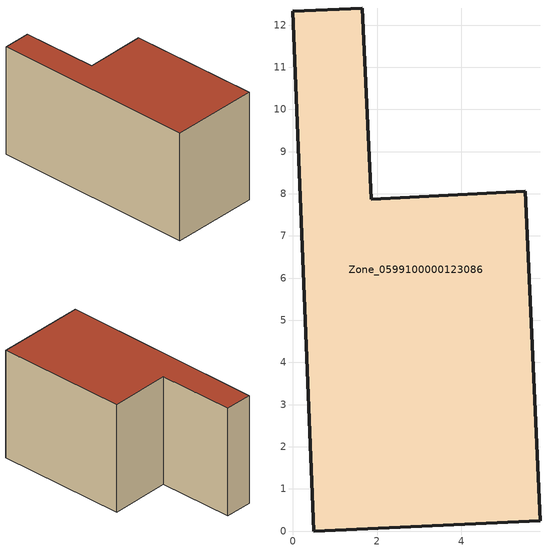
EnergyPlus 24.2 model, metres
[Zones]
Zone_0599100000123086
 floor ground (C_G): 0.5,0 0,12.33 1.65,12.41 1.86,7.88 5.51,8.06 5.87,0.25 z0
 wall outside (C_F): 1.86,7.88 1.65,12.41 0,12.33 0.5,0 5.87,0.25 5.51,8.06 1.86,7.88 z0:6.66
 roof outside (C_R): 5.87,0.25 5.51,8.06 1.86,7.88 1.65,12.41 0,12.33 0.5,0 z6.66
[BUILDING]
Pand.0599100000123086: North Axis=0; Terrain=City; Loads Convergence Tolerance Value=0.04; Temperature Convergence Tolerance Value=0.4; Solar Distribution=FullExterior; Maximum Number of Warmup Days=25; Minimum Number of Warmup Days=1
[Site:Location]
Rotterdam.The.Hague.AP_ZH_NLD Design_Conditions: Latitude=51.96; Longitude=4.45; Time Zone=1; Elevation=-4.5
[SITE:GROUNDTEMPERATURE:BUILDINGSURFACE]
18, 18, 18, 18, 18, 18, 18, 18, 18, 18, 18, 18
[MATERIAL] Thermal Absorptance=0.9; Solar Absorptance=0.7; Visible Absorptance=0.7
Name | Roughness | Thickness | Conductivity | Density | Specific Heat
G.TC.1946 | MediumSmooth | 0.15 | 1 | 540 | 1210
F.TC.1946 | Rough | 0.3 | 0.857143 | 1920 | 840
R.TC.1946 | MediumRough | 0.2 | 0.909091 | 1500 | 1000
[CONSTRUCTION]
C_G: G.TC.1946
C_F: F.TC.1946
C_R: R.TC.1946
[ZONE]
Zone_0599100000123086: Type=1; Multiplier=1; Ceiling Height=Autocalculate; Volume=Autocalculate; Floor Area=autocalculate; Part of Total Floor Area=Yes
[ZONEINFILTRATION:DESIGNFLOWRATE]
Infil_Zone_0599100000123086: Zone or ZoneList or Space or SpaceList=Zone_0599100000123086; Schedule=AlwaysOn; Design Flow Rate Calculation Method=Flow/Area; Flow Rate per Floor Area=0.003; Constant Term Coefficient=1; Temperature Term Coefficient=0; Velocity Term Coefficient=0; Velocity Squared Term Coefficient=0
[HVACTEMPLATE:ZONE:IDEALLOADSAIRSYSTEM]
Zone_0599100000123086: Maximum Heating Supply Air Temperature=50; Minimum Cooling Supply Air Temperature=13; Maximum Heating Supply Air Humidity Ratio=0.0156; Minimum Cooling Supply Air Humidity Ratio=0.0077; Heating Limit=NoLimit; Cooling Limit=NoLimit; Dehumidification Control Type=ConstantSensibleHeatRatio; Cooling Sensible Heat Ratio=0.7; Dehumidification Setpoint=60; Humidification Control Type=None; Humidification Setpoint=30; Outdoor Air Method=None; Outdoor Air Flow Rate per Person=0.00944; Outdoor Air Flow Rate per Zone Floor Area=0; Outdoor Air Flow Rate per Zone=0; Demand Controlled Ventilation Type=None; Outdoor Air Economizer Type=NoEconomizer; Heat Recovery Type=None; Sensible Heat Recovery Effectiveness=0.7; Latent Heat Recovery Effectiveness=0.65
[ZONECONTROL:THERMOSTAT]
ThermostatControl_Zone_0599100000123086: Zone or ZoneList=Zone_0599100000123086; Control Type Schedule=DualSetpointControlType; Control 1=Thermostat_Zone_0599100000123086; Temperature Difference Between Cutout And Setpoint=0
[THERMOSTATSETPOINT:DUALSETPOINT]
Thermostat_Zone_0599100000123086: Heating Setpoint Temperature Schedule=HeatingSetpoint_Zone_0599100000123086; Cooling Setpoint Temperature Schedule=CoolingSetpoint_Zone_0599100000123086
[SCHEDULE:COMPACT]
HeatingSetpoint_Zone_0599100000123086: Through: 12/31, For: AllDays, Until: 24:00, 21
CoolingSetpoint_Zone_0599100000123086: Through: 12/31, For: AllDays, Until: 24:00, 24
DualSetpointControlType: Through: 12/31, For: AllDays, Until: 24:00, 4
AlwaysOn: Through: 12/31, For: AllDays, Until: 24:00, 1
